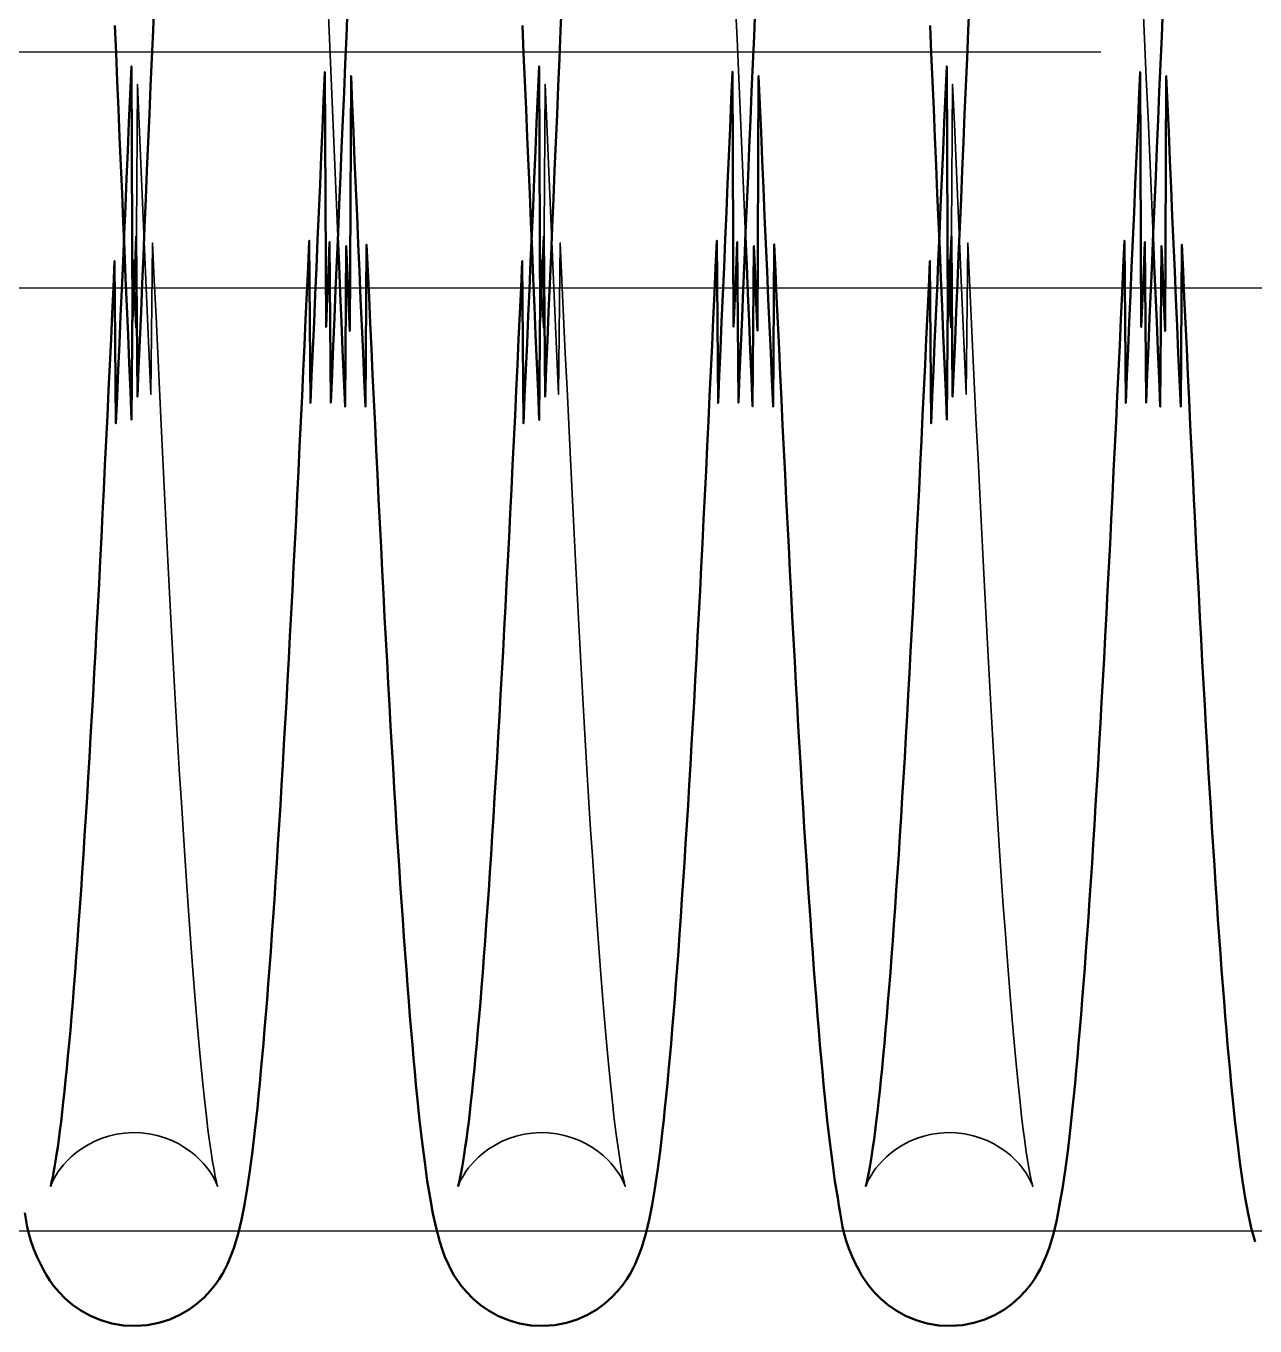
# Model space of a CAD drawing. Header units: millimetres. Extents: x 1448 to 104164, y -19509 to -89.
# Drawn here: x 84506.9 to 84559, y -3056.7 to -3001.5 of the extents above; entities that cross this region are included whole.
import ezdxf

# ---------------------------------------------------------------- set-up
doc = ezdxf.new("R2010")
doc.units = ezdxf.units.MM
doc.header["$LTSCALE"] = 60
doc.header["$MEASUREMENT"] = 0
doc.linetypes.add('CENTER', pattern=[2, 1.25, -0.25, 0.25, -0.25])
doc.layers.get('0').update_dxf_attribs({"linetype": 'CONTINUOUS'})
doc.layers.add('cen', color=14, linetype='CONTINUOUS')
doc.layers.add('가려진 것(ISO)', color=7, linetype='CONTINUOUS', lineweight=35)
doc.layers.add('가시적인 것(ISO)', color=7, linetype='CONTINUOUS', lineweight=50)

# ---------------------------------------------------------------- blocks, each defined once
blk = doc.blocks.new('토션스프링1')
at = {"layer": '가려진 것(ISO)', "flags": 128}
for points in [[(21462489.385, -50955456.939), (21462489.314, -50955458.591), (21462489.242, -50955460.254), (21462489.17, -50955461.926), (21462489.098, -50955463.606), (21462489.026, -50955465.292), (21462488.954, -50955466.982)], [(21462506.661, -50955456.936), (21462506.589, -50955458.59), (21462506.517, -50955460.254), (21462506.446, -50955461.927), (21462506.374, -50955463.607), (21462506.302, -50955465.293), (21462506.23, -50955466.981)], [(21462523.937, -50955456.939), (21462523.865, -50955458.591), (21462523.793, -50955460.254), (21462523.721, -50955461.926), (21462523.65, -50955463.606), (21462523.578, -50955465.292), (21462523.506, -50955466.982)], [(21462501.133, -50955507.244), (21462501.128, -50955507.229), (21462501.109, -50955507.177), (21462501.068, -50955507.083), (21462500.997, -50955506.94), (21462500.946, -50955506.847), (21462500.881, -50955506.739), (21462500.8, -50955506.616), (21462500.7, -50955506.478), (21462500.577, -50955506.325), (21462500.429, -50955506.162), (21462500.256, -50955505.993), (21462500.055, -50955505.821), (21462499.824, -50955505.652), (21462499.568, -50955505.491), (21462499.287, -50955505.344), (21462498.987, -50955505.217), (21462498.668, -50955505.113), (21462498.334, -50955505.035), (21462497.991, -50955504.985), (21462497.644, -50955504.965), (21462497.297, -50955504.976), (21462496.952, -50955505.017), (21462496.616, -50955505.087), (21462496.292, -50955505.183), (21462495.985, -50955505.304), (21462495.699, -50955505.445), (21462495.435, -50955505.603), (21462495.196, -50955505.77), (21462494.986, -50955505.941), (21462494.804, -50955506.112), (21462494.649, -50955506.278), (21462494.52, -50955506.433), (21462494.413, -50955506.574), (21462494.326, -50955506.702), (21462494.257, -50955506.815), (21462494.202, -50955506.913), (21462494.125, -50955507.065), (21462494.081, -50955507.166), (21462494.059, -50955507.223), (21462494.052, -50955507.244), (21462494.055, -50955507.234), (21462494.066, -50955507.197), (21462494.081, -50955507.136), (21462494.101, -50955507.055), (21462494.147, -50955506.836), (21462494.202, -50955506.549), (21462494.262, -50955506.199), (21462494.327, -50955505.792), (21462494.393, -50955505.333), (21462494.46, -50955504.828), (21462494.527, -50955504.275), (21462494.595, -50955503.674), (21462494.664, -50955503.027), (21462494.734, -50955502.336), (21462494.804, -50955501.601), (21462494.875, -50955500.825), (21462494.946, -50955500.007), (21462495.017, -50955499.15), (21462495.088, -50955498.254), (21462495.16, -50955497.322), (21462495.231, -50955496.353), (21462495.302, -50955495.35), (21462495.373, -50955494.31), (21462495.444, -50955493.232), (21462495.515, -50955492.119), (21462495.587, -50955490.971), (21462495.658, -50955489.79), (21462495.73, -50955488.577), (21462495.802, -50955487.333), (21462495.873, -50955486.061), (21462495.945, -50955484.76), (21462496.017, -50955483.433), (21462496.088, -50955482.08), (21462496.159, -50955480.703), (21462496.231, -50955479.301), (21462496.302, -50955477.873), (21462496.374, -50955476.418), (21462496.446, -50955474.94), (21462496.517, -50955473.44), (21462496.589, -50955471.919), (21462496.661, -50955470.378), (21462496.733, -50955468.82), (21462496.804, -50955467.246), (21462496.876, -50955473.657), (21462496.948, -50955472.056), (21462497.019, -50955470.443), (21462497.091, -50955468.82), (21462497.162, -50955467.183), (21462497.234, -50955465.534), (21462497.305, -50955463.872), (21462497.377, -50955462.202), (21462497.449, -50955460.523), (21462497.521, -50955470.837), (21462497.592, -50955469.147)], [(21462518.409, -50955507.244), (21462518.404, -50955507.229), (21462518.384, -50955507.177), (21462518.343, -50955507.083), (21462518.273, -50955506.94), (21462518.222, -50955506.847), (21462518.157, -50955506.739), (21462518.076, -50955506.617), (21462517.976, -50955506.478), (21462517.853, -50955506.326), (21462517.706, -50955506.163), (21462517.533, -50955505.994), (21462517.331, -50955505.822), (21462517.101, -50955505.652), (21462516.844, -50955505.491), (21462516.564, -50955505.344), (21462516.264, -50955505.217), (21462515.945, -50955505.114), (21462515.611, -50955505.035), (21462515.269, -50955504.985), (21462514.922, -50955504.965), (21462514.574, -50955504.976), (21462514.23, -50955505.017), (21462513.893, -50955505.086), (21462513.569, -50955505.182), (21462513.263, -50955505.303), (21462512.976, -50955505.445), (21462512.712, -50955505.602), (21462512.473, -50955505.768), (21462512.264, -50955505.94), (21462512.081, -50955506.111), (21462511.926, -50955506.277), (21462511.796, -50955506.432), (21462511.689, -50955506.572), (21462511.601, -50955506.699), (21462511.531, -50955506.811), (21462511.476, -50955506.91), (21462511.4, -50955507.065), (21462511.357, -50955507.166), (21462511.335, -50955507.224), (21462511.328, -50955507.244), (21462511.331, -50955507.234), (21462511.341, -50955507.197), (21462511.356, -50955507.137), (21462511.375, -50955507.056), (21462511.422, -50955506.837), (21462511.478, -50955506.547), (21462511.54, -50955506.195), (21462511.604, -50955505.788), (21462511.669, -50955505.333), (21462511.735, -50955504.827), (21462511.802, -50955504.272), (21462511.871, -50955503.671), (21462511.94, -50955503.023), (21462512.01, -50955502.331), (21462512.08, -50955501.596), (21462512.151, -50955500.819), (21462512.222, -50955500.001), (21462512.293, -50955499.144), (21462512.365, -50955498.25), (21462512.436, -50955497.319), (21462512.506, -50955496.353), (21462512.578, -50955495.347), (21462512.649, -50955494.304), (21462512.72, -50955493.225), (21462512.792, -50955492.111), (21462512.863, -50955490.962), (21462512.935, -50955489.781), (21462513.006, -50955488.569), (21462513.078, -50955487.327), (21462513.149, -50955486.056), (21462513.221, -50955484.757), (21462513.292, -50955483.432), (21462513.364, -50955482.082), (21462513.435, -50955480.705), (21462513.507, -50955479.3), (21462513.578, -50955477.869), (21462513.65, -50955476.413), (21462513.722, -50955474.934), (21462513.793, -50955473.433), (21462513.865, -50955471.913), (21462513.937, -50955470.373), (21462514.009, -50955468.817), (21462514.08, -50955467.245), (21462514.152, -50955473.659), (21462514.223, -50955472.061), (21462514.295, -50955470.451), (21462514.366, -50955468.826), (21462514.438, -50955467.186), (21462514.509, -50955465.534), (21462514.581, -50955463.871), (21462514.653, -50955462.2), (21462514.725, -50955460.521), (21462514.796, -50955470.836), (21462514.868, -50955469.147)], [(21462535.684, -50955507.244), (21462535.679, -50955507.229), (21462535.66, -50955507.177), (21462535.619, -50955507.083), (21462535.549, -50955506.94), (21462535.498, -50955506.847), (21462535.433, -50955506.739), (21462535.352, -50955506.616), (21462535.251, -50955506.478), (21462535.128, -50955506.325), (21462534.981, -50955506.162), (21462534.807, -50955505.993), (21462534.606, -50955505.821), (21462534.376, -50955505.652), (21462534.119, -50955505.491), (21462533.839, -50955505.344), (21462533.538, -50955505.217), (21462533.219, -50955505.113), (21462532.886, -50955505.035), (21462532.543, -50955504.985), (21462532.195, -50955504.965), (21462531.848, -50955504.976), (21462531.504, -50955505.017), (21462531.167, -50955505.087), (21462530.843, -50955505.183), (21462530.537, -50955505.304), (21462530.25, -50955505.445), (21462529.986, -50955505.603), (21462529.748, -50955505.77), (21462529.538, -50955505.941), (21462529.356, -50955506.112), (21462529.201, -50955506.278), (21462529.071, -50955506.433), (21462528.965, -50955506.574), (21462528.878, -50955506.702), (21462528.808, -50955506.815), (21462528.753, -50955506.913), (21462528.677, -50955507.065), (21462528.633, -50955507.166), (21462528.611, -50955507.223), (21462528.604, -50955507.244), (21462528.607, -50955507.234), (21462528.617, -50955507.197), (21462528.633, -50955507.136), (21462528.652, -50955507.055), (21462528.699, -50955506.836), (21462528.753, -50955506.549), (21462528.814, -50955506.199), (21462528.878, -50955505.792), (21462528.945, -50955505.333), (21462529.011, -50955504.828), (21462529.079, -50955504.275), (21462529.147, -50955503.674), (21462529.216, -50955503.027), (21462529.286, -50955502.336), (21462529.356, -50955501.601), (21462529.426, -50955500.825), (21462529.497, -50955500.007), (21462529.568, -50955499.15), (21462529.64, -50955498.254), (21462529.711, -50955497.322), (21462529.782, -50955496.353), (21462529.853, -50955495.35), (21462529.924, -50955494.31), (21462529.995, -50955493.232), (21462530.067, -50955492.119), (21462530.138, -50955490.971), (21462530.21, -50955489.79), (21462530.282, -50955488.577), (21462530.353, -50955487.333), (21462530.425, -50955486.061), (21462530.497, -50955484.76), (21462530.568, -50955483.433), (21462530.64, -50955482.08), (21462530.711, -50955480.703), (21462530.782, -50955479.301), (21462530.854, -50955477.873), (21462530.925, -50955476.418), (21462530.997, -50955474.94), (21462531.069, -50955473.44), (21462531.141, -50955471.919), (21462531.212, -50955470.378), (21462531.284, -50955468.82), (21462531.356, -50955467.246), (21462531.428, -50955473.657), (21462531.499, -50955472.056), (21462531.571, -50955470.443), (21462531.642, -50955468.82), (21462531.713, -50955467.183), (21462531.785, -50955465.534), (21462531.857, -50955463.872), (21462531.928, -50955462.202), (21462532, -50955460.523), (21462532.072, -50955470.837), (21462532.144, -50955469.147)]]:
    blk.add_lwpolyline(points, dxfattribs=at)
at = {"layer": '가시적인 것(ISO)', "flags": 128}
for points in [[(21462496.737, -50955457.057), (21462496.788, -50955458.232), (21462496.839, -50955459.413), (21462496.89, -50955460.597), (21462496.941, -50955461.786), (21462496.992, -50955462.978), (21462497.042, -50955464.173), (21462497.093, -50955465.37), (21462497.144, -50955466.568), (21462497.195, -50955467.767), (21462497.246, -50955468.966), (21462497.297, -50955470.165), (21462497.347, -50955471.363), (21462497.398, -50955472.561), (21462497.449, -50955473.761), (21462497.5, -50955466.961), (21462497.551, -50955468.161), (21462497.601, -50955469.361), (21462497.652, -50955470.559), (21462497.703, -50955459.756), (21462497.754, -50955460.951), (21462497.805, -50955462.142), (21462497.856, -50955463.331), (21462497.907, -50955464.515), (21462497.958, -50955465.694), (21462498.009, -50955466.868), (21462498.06, -50955468.036), (21462498.111, -50955469.198), (21462498.162, -50955470.352), (21462498.212, -50955471.499), (21462498.263, -50955472.637), (21462498.314, -50955473.77), (21462498.364, -50955474.895), (21462498.415, -50955468.014), (21462498.466, -50955469.126), (21462498.517, -50955470.23), (21462498.568, -50955471.326), (21462498.619, -50955472.413), (21462498.67, -50955473.49), (21462498.721, -50955474.557), (21462498.772, -50955475.613), (21462498.823, -50955476.659), (21462498.874, -50955477.692), (21462498.924, -50955478.714), (21462498.975, -50955479.722), (21462499.026, -50955480.718), (21462499.077, -50955481.699), (21462499.127, -50955482.666), (21462499.178, -50955483.619), (21462499.229, -50955484.559), (21462499.279, -50955485.486), (21462499.33, -50955486.4), (21462499.381, -50955487.3), (21462499.432, -50955488.185), (21462499.483, -50955489.055), (21462499.534, -50955489.91), (21462499.584, -50955490.749), (21462499.635, -50955491.572), (21462499.686, -50955492.378), (21462499.737, -50955493.166), (21462499.787, -50955493.937), (21462499.838, -50955494.69), (21462499.888, -50955495.425), (21462499.939, -50955496.14), (21462499.989, -50955496.836), (21462500.039, -50955497.513), (21462500.09, -50955498.172), (21462500.14, -50955498.813), (21462500.19, -50955499.434), (21462500.241, -50955500.036), (21462500.291, -50955500.618), (21462500.341, -50955501.18), (21462500.391, -50955501.72), (21462500.44, -50955502.24), (21462500.49, -50955502.738), (21462500.539, -50955503.214), (21462500.588, -50955503.667), (21462500.637, -50955504.098), (21462500.685, -50955504.505), (21462500.733, -50955504.889), (21462500.781, -50955505.25), (21462500.828, -50955505.587), (21462500.874, -50955505.897), (21462500.919, -50955506.181), (21462500.961, -50955506.435), (21462501.002, -50955506.66), (21462501.04, -50955506.854), (21462501.074, -50955507.014), (21462501.103, -50955507.137), (21462501.124, -50955507.216), (21462501.133, -50955507.244)], [(21462497.592, -50955469.147), (21462497.643, -50955467.946), (21462497.694, -50955474.743), (21462497.745, -50955473.54), (21462497.796, -50955472.338), (21462497.847, -50955471.136), (21462497.898, -50955469.936), (21462497.948, -50955468.738), (21462497.999, -50955467.543), (21462498.05, -50955466.347), (21462498.101, -50955465.152), (21462498.151, -50955463.958), (21462498.202, -50955462.766), (21462498.253, -50955461.575), (21462498.304, -50955460.388), (21462498.355, -50955459.204), (21462498.406, -50955458.024)], [(21462514.013, -50955457.062), (21462514.064, -50955458.238), (21462514.115, -50955459.419), (21462514.166, -50955460.603), (21462514.217, -50955461.792), (21462514.268, -50955462.983), (21462514.318, -50955464.177), (21462514.369, -50955465.372), (21462514.42, -50955466.569), (21462514.471, -50955467.766), (21462514.522, -50955468.964), (21462514.572, -50955470.161), (21462514.623, -50955471.359), (21462514.674, -50955472.559), (21462514.725, -50955473.761), (21462514.775, -50955466.962), (21462514.826, -50955468.164), (21462514.877, -50955469.365), (21462514.928, -50955470.564), (21462514.979, -50955459.762), (21462515.03, -50955460.956), (21462515.081, -50955462.148), (21462515.132, -50955463.336), (21462515.183, -50955464.519), (21462515.234, -50955465.698), (21462515.285, -50955466.871), (21462515.336, -50955468.037), (21462515.387, -50955469.197), (21462515.437, -50955470.349), (21462515.488, -50955471.494), (21462515.539, -50955472.634), (21462515.589, -50955473.768), (21462515.64, -50955474.895), (21462515.691, -50955468.016), (21462515.742, -50955469.129), (21462515.793, -50955470.234), (21462515.844, -50955471.33), (21462515.895, -50955472.417), (21462515.946, -50955473.494), (21462515.997, -50955474.561), (21462516.048, -50955475.618), (21462516.099, -50955476.662), (21462516.149, -50955477.695), (21462516.2, -50955478.715), (21462516.251, -50955479.722), (21462516.302, -50955480.716), (21462516.352, -50955481.695), (21462516.403, -50955482.662), (21462516.454, -50955483.616), (21462516.504, -50955484.558), (21462516.555, -50955485.486), (21462516.606, -50955486.401), (21462516.657, -50955487.302), (21462516.708, -50955488.187), (21462516.759, -50955489.058), (21462516.809, -50955489.913), (21462516.86, -50955490.752), (21462516.911, -50955491.575), (21462516.962, -50955492.38), (21462517.012, -50955493.168), (21462517.063, -50955493.939), (21462517.113, -50955494.69), (21462517.164, -50955495.423), (21462517.214, -50955496.137), (21462517.265, -50955496.834), (21462517.315, -50955497.512), (21462517.365, -50955498.172), (21462517.416, -50955498.813), (21462517.466, -50955499.434), (21462517.516, -50955500.037), (21462517.567, -50955500.619), (21462517.617, -50955501.181), (21462517.667, -50955501.721), (21462517.716, -50955502.241), (21462517.766, -50955502.739), (21462517.815, -50955503.214), (21462517.864, -50955503.667), (21462517.912, -50955504.097), (21462517.961, -50955504.505), (21462518.009, -50955504.89), (21462518.057, -50955505.251), (21462518.104, -50955505.587), (21462518.15, -50955505.898), (21462518.194, -50955506.18), (21462518.237, -50955506.435), (21462518.277, -50955506.66), (21462518.316, -50955506.854), (21462518.35, -50955507.014), (21462518.379, -50955507.137), (21462518.4, -50955507.216), (21462518.409, -50955507.244)], [(21462514.868, -50955469.147), (21462514.919, -50955467.947), (21462514.97, -50955474.745), (21462515.021, -50955473.544), (21462515.072, -50955472.344), (21462515.122, -50955471.145), (21462515.173, -50955469.947), (21462515.224, -50955468.75), (21462515.274, -50955467.551), (21462515.325, -50955466.353), (21462515.376, -50955465.156), (21462515.427, -50955463.96), (21462515.478, -50955462.766), (21462515.529, -50955461.575), (21462515.58, -50955460.387), (21462515.631, -50955459.203), (21462515.682, -50955458.023)], [(21462531.288, -50955457.057), (21462531.339, -50955458.232), (21462531.39, -50955459.413), (21462531.441, -50955460.597), (21462531.492, -50955461.786), (21462531.543, -50955462.978), (21462531.594, -50955464.173), (21462531.645, -50955465.37), (21462531.696, -50955466.568), (21462531.747, -50955467.767), (21462531.797, -50955468.966), (21462531.848, -50955470.165), (21462531.899, -50955471.363), (21462531.95, -50955472.561), (21462532, -50955473.761), (21462532.051, -50955466.961), (21462532.102, -50955468.161), (21462532.153, -50955469.361), (21462532.204, -50955470.559), (21462532.255, -50955459.756), (21462532.306, -50955460.951), (21462532.357, -50955462.142), (21462532.408, -50955463.331), (21462532.459, -50955464.515), (21462532.51, -50955465.694), (21462532.561, -50955466.868), (21462532.611, -50955468.036), (21462532.662, -50955469.198), (21462532.713, -50955470.352), (21462532.764, -50955471.499), (21462532.814, -50955472.637), (21462532.865, -50955473.77), (21462532.916, -50955474.895), (21462532.967, -50955468.014), (21462533.018, -50955469.126), (21462533.069, -50955470.23), (21462533.119, -50955471.326), (21462533.17, -50955472.413), (21462533.221, -50955473.49), (21462533.272, -50955474.557), (21462533.323, -50955475.613), (21462533.374, -50955476.659), (21462533.425, -50955477.692), (21462533.476, -50955478.714), (21462533.527, -50955479.722), (21462533.578, -50955480.718), (21462533.628, -50955481.699), (21462533.679, -50955482.666), (21462533.73, -50955483.619), (21462533.78, -50955484.559), (21462533.831, -50955485.486), (21462533.882, -50955486.4), (21462533.932, -50955487.3), (21462533.983, -50955488.185), (21462534.034, -50955489.055), (21462534.085, -50955489.91), (21462534.136, -50955490.749), (21462534.187, -50955491.572), (21462534.237, -50955492.378), (21462534.288, -50955493.166), (21462534.339, -50955493.937), (21462534.389, -50955494.69), (21462534.44, -50955495.425), (21462534.49, -50955496.14), (21462534.541, -50955496.836), (21462534.591, -50955497.513), (21462534.641, -50955498.172), (21462534.692, -50955498.813), (21462534.742, -50955499.434), (21462534.792, -50955500.036), (21462534.842, -50955500.618), (21462534.892, -50955501.18), (21462534.942, -50955501.72), (21462534.992, -50955502.24), (21462535.041, -50955502.738), (21462535.091, -50955503.214), (21462535.14, -50955503.667), (21462535.188, -50955504.098), (21462535.236, -50955504.505), (21462535.284, -50955504.889), (21462535.332, -50955505.25), (21462535.379, -50955505.587), (21462535.425, -50955505.897), (21462535.47, -50955506.181), (21462535.513, -50955506.435), (21462535.553, -50955506.66), (21462535.591, -50955506.854), (21462535.626, -50955507.014), (21462535.655, -50955507.137), (21462535.676, -50955507.216), (21462535.684, -50955507.244)], [(21462532.144, -50955469.147), (21462532.195, -50955467.946), (21462532.246, -50955474.743), (21462532.297, -50955473.54), (21462532.348, -50955472.338), (21462532.398, -50955471.136), (21462532.449, -50955469.936), (21462532.5, -50955468.738), (21462532.551, -50955467.543), (21462532.601, -50955466.347), (21462532.652, -50955465.152), (21462532.703, -50955463.958), (21462532.754, -50955462.766), (21462532.805, -50955461.575), (21462532.856, -50955460.388), (21462532.907, -50955459.204), (21462532.958, -50955458.024)], [(21462488.954, -50955466.982), (21462488.904, -50955468.182), (21462488.853, -50955469.384), (21462488.802, -50955470.585), (21462488.751, -50955471.786), (21462488.7, -50955472.986), (21462488.65, -50955474.184), (21462488.599, -50955467.38), (21462488.548, -50955468.578), (21462488.497, -50955469.775), (21462488.447, -50955470.971), (21462488.396, -50955460.166), (21462488.345, -50955461.359), (21462488.294, -50955462.55), (21462488.243, -50955463.738), (21462488.192, -50955464.921), (21462488.141, -50955466.101), (21462488.09, -50955467.276), (21462488.039, -50955468.445), (21462487.988, -50955469.608), (21462487.937, -50955470.765), (21462487.886, -50955471.914), (21462487.836, -50955473.055), (21462487.785, -50955474.188), (21462487.734, -50955467.312), (21462487.683, -50955468.428), (21462487.633, -50955469.537), (21462487.582, -50955470.639), (21462487.531, -50955471.733), (21462487.48, -50955472.819), (21462487.429, -50955473.895), (21462487.378, -50955474.962), (21462487.327, -50955476.019), (21462487.276, -50955477.065), (21462487.225, -50955478.1), (21462487.174, -50955479.124), (21462487.123, -50955480.136), (21462487.072, -50955481.134), (21462487.021, -50955482.12), (21462486.97, -50955483.092), (21462486.92, -50955484.049), (21462486.869, -50955484.992), (21462486.818, -50955485.92), (21462486.767, -50955486.835), (21462486.717, -50955487.736), (21462486.666, -50955488.623), (21462486.615, -50955489.496), (21462486.564, -50955490.355), (21462486.513, -50955491.198), (21462486.461, -50955492.027), (21462486.41, -50955492.839), (21462486.359, -50955493.636), (21462486.308, -50955494.416), (21462486.257, -50955495.179), (21462486.206, -50955495.925), (21462486.154, -50955496.654), (21462486.103, -50955497.364), (21462486.052, -50955498.057), (21462486.001, -50955498.731), (21462485.949, -50955499.385), (21462485.898, -50955500.021), (21462485.847, -50955500.638), (21462485.797, -50955501.236), (21462485.746, -50955501.815), (21462485.695, -50955502.377), (21462485.644, -50955502.92), (21462485.592, -50955503.445), (21462485.489, -50955504.441), (21462485.383, -50955505.366), (21462485.274, -50955506.223), (21462485.162, -50955507.011), (21462485.046, -50955507.733), (21462484.925, -50955508.389), (21462484.793, -50955508.999), (21462484.631, -50955509.597)], [(21462506.23, -50955466.981), (21462506.179, -50955468.181), (21462506.129, -50955469.381), (21462506.078, -50955470.581), (21462506.027, -50955471.78), (21462505.976, -50955472.977), (21462505.926, -50955474.175), (21462505.875, -50955467.374), (21462505.824, -50955468.573), (21462505.773, -50955469.772), (21462505.722, -50955470.97), (21462505.671, -50955460.166), (21462505.62, -50955461.36), (21462505.569, -50955462.551), (21462505.518, -50955463.739), (21462505.468, -50955464.923), (21462505.417, -50955466.102), (21462505.366, -50955467.276), (21462505.315, -50955468.445), (21462505.264, -50955469.607), (21462505.213, -50955470.761), (21462505.162, -50955471.909), (21462505.112, -50955473.048), (21462505.061, -50955474.179), (21462505.01, -50955467.304), (21462504.959, -50955468.422), (21462504.909, -50955469.533), (21462504.858, -50955470.636), (21462504.807, -50955471.732), (21462504.756, -50955472.818), (21462504.705, -50955473.895), (21462504.654, -50955474.963), (21462504.603, -50955476.02), (21462504.552, -50955477.066), (21462504.501, -50955478.101), (21462504.45, -50955479.125), (21462504.399, -50955480.135), (21462504.348, -50955481.133), (21462504.297, -50955482.117), (21462504.247, -50955483.087), (21462504.196, -50955484.043), (21462504.145, -50955484.985), (21462504.094, -50955485.914), (21462504.043, -50955486.83), (21462503.992, -50955487.732), (21462503.941, -50955488.621), (21462503.89, -50955489.495), (21462503.839, -50955490.354), (21462503.788, -50955491.198), (21462503.737, -50955492.027), (21462503.686, -50955492.84), (21462503.635, -50955493.637), (21462503.584, -50955494.417), (21462503.532, -50955495.18), (21462503.481, -50955495.925), (21462503.43, -50955496.653), (21462503.379, -50955497.363), (21462503.328, -50955498.054), (21462503.277, -50955498.726), (21462503.226, -50955499.38), (21462503.175, -50955500.015), (21462503.124, -50955500.632), (21462503.073, -50955501.231), (21462503.022, -50955501.812), (21462502.97, -50955502.375), (21462502.919, -50955502.92), (21462502.867, -50955503.446), (21462502.762, -50955504.446), (21462502.656, -50955505.374), (21462502.547, -50955506.232), (21462502.436, -50955507.018), (21462502.322, -50955507.733), (21462502.27, -50955508.059), (21462502.223, -50955508.367), (21462502.117, -50955508.956), (21462502.048, -50955509.251), (21462501.961, -50955509.554), (21462501.849, -50955509.874), (21462501.708, -50955510.216), (21462501.532, -50955510.588), (21462501.429, -50955510.788), (21462501.309, -50955511.002), (21462501.163, -50955511.234), (21462500.985, -50955511.479), (21462500.769, -50955511.736), (21462500.509, -50955512.001), (21462500.201, -50955512.264), (21462499.846, -50955512.513), (21462499.444, -50955512.736), (21462499.001, -50955512.921), (21462498.53, -50955513.059), (21462498.039, -50955513.14), (21462497.535, -50955513.163), (21462497.034, -50955513.127), (21462496.546, -50955513.032), (21462496.08, -50955512.883), (21462495.647, -50955512.689), (21462495.255, -50955512.46), (21462494.91, -50955512.206), (21462494.612, -50955511.94), (21462494.363, -50955511.675), (21462494.156, -50955511.42), (21462493.987, -50955511.178), (21462493.847, -50955510.952), (21462493.732, -50955510.743), (21462493.635, -50955510.548), (21462493.482, -50955510.193), (21462493.364, -50955509.869), (21462493.181, -50955509.262), (21462493.041, -50955508.665), (21462492.915, -50955508.03), (21462492.796, -50955507.335), (21462492.682, -50955506.578), (21462492.574, -50955505.757), (21462492.468, -50955504.868), (21462492.365, -50955503.91), (21462492.314, -50955503.403), (21462492.263, -50955502.878), (21462492.212, -50955502.334), (21462492.16, -50955501.77), (21462492.109, -50955501.187), (21462492.057, -50955500.584), (21462492.006, -50955499.962), (21462491.954, -50955499.32), (21462491.903, -50955498.659), (21462491.852, -50955497.979), (21462491.8, -50955497.281), (21462491.749, -50955496.566), (21462491.697, -50955495.833), (21462491.646, -50955495.082), (21462491.595, -50955494.315), (21462491.543, -50955493.531), (21462491.492, -50955492.731), (21462491.441, -50955491.915), (21462491.39, -50955491.084), (21462491.338, -50955490.237), (21462491.287, -50955489.376), (21462491.236, -50955488.501), (21462491.185, -50955487.611), (21462491.135, -50955486.708), (21462491.084, -50955485.791), (21462491.033, -50955484.861), (21462490.982, -50955483.917), (21462490.931, -50955482.957), (21462490.881, -50955481.984), (21462490.83, -50955480.996), (21462490.779, -50955479.996), (21462490.728, -50955478.982), (21462490.677, -50955477.957), (21462490.626, -50955476.92), (21462490.575, -50955475.872), (21462490.524, -50955474.813), (21462490.473, -50955473.745), (21462490.422, -50955472.667), (21462490.371, -50955471.579), (21462490.32, -50955470.484), (21462490.269, -50955469.38), (21462490.218, -50955468.269), (21462490.168, -50955467.151), (21462490.117, -50955474.027), (21462490.066, -50955472.893), (21462490.015, -50955471.752), (21462489.965, -50955470.602), (21462489.914, -50955469.445), (21462489.863, -50955468.281), (21462489.812, -50955467.111), (21462489.761, -50955465.936), (21462489.71, -50955464.756), (21462489.659, -50955463.571), (21462489.608, -50955462.383), (21462489.557, -50955461.191), (21462489.506, -50955459.997), (21462489.455, -50955470.801), (21462489.404, -50955469.604), (21462489.354, -50955468.406), (21462489.303, -50955467.208), (21462489.252, -50955474.011), (21462489.201, -50955472.814), (21462489.151, -50955471.615), (21462489.1, -50955470.414), (21462489.049, -50955469.213), (21462488.998, -50955468.013), (21462488.947, -50955466.812), (21462488.896, -50955465.613), (21462488.845, -50955464.416), (21462488.794, -50955463.221), (21462488.743, -50955462.029), (21462488.692, -50955460.841), (21462488.642, -50955459.657), (21462488.591, -50955458.479), (21462488.54, -50955457.305)], [(21462523.506, -50955466.982), (21462523.455, -50955468.182), (21462523.404, -50955469.384), (21462523.353, -50955470.585), (21462523.303, -50955471.786), (21462523.252, -50955472.986), (21462523.201, -50955474.184), (21462523.15, -50955467.38), (21462523.1, -50955468.578), (21462523.049, -50955469.775), (21462522.998, -50955470.971), (21462522.947, -50955460.166), (21462522.896, -50955461.359), (21462522.845, -50955462.55), (21462522.794, -50955463.738), (21462522.743, -50955464.921), (21462522.692, -50955466.101), (21462522.641, -50955467.276), (21462522.59, -50955468.445), (21462522.54, -50955469.608), (21462522.489, -50955470.765), (21462522.438, -50955471.914), (21462522.387, -50955473.055), (21462522.336, -50955474.188), (21462522.286, -50955467.312), (21462522.235, -50955468.428), (21462522.184, -50955469.537), (21462522.133, -50955470.639), (21462522.083, -50955471.733), (21462522.032, -50955472.819), (21462521.981, -50955473.895), (21462521.93, -50955474.962), (21462521.879, -50955476.019), (21462521.828, -50955477.065), (21462521.777, -50955478.1), (21462521.726, -50955479.124), (21462521.675, -50955480.136), (21462521.624, -50955481.134), (21462521.573, -50955482.12), (21462521.522, -50955483.092), (21462521.471, -50955484.049), (21462521.42, -50955484.992), (21462521.37, -50955485.92), (21462521.319, -50955486.835), (21462521.268, -50955487.736), (21462521.217, -50955488.623), (21462521.166, -50955489.496), (21462521.115, -50955490.355), (21462521.064, -50955491.198), (21462521.013, -50955492.027), (21462520.962, -50955492.839), (21462520.911, -50955493.636), (21462520.859, -50955494.416), (21462520.808, -50955495.179), (21462520.757, -50955495.925), (21462520.706, -50955496.654), (21462520.655, -50955497.364), (21462520.603, -50955498.057), (21462520.552, -50955498.731), (21462520.501, -50955499.385), (21462520.45, -50955500.021), (21462520.399, -50955500.638), (21462520.348, -50955501.236), (21462520.297, -50955501.815), (21462520.246, -50955502.377), (21462520.195, -50955502.92), (21462520.144, -50955503.445), (21462520.04, -50955504.441), (21462519.934, -50955505.366), (21462519.826, -50955506.223), (21462519.714, -50955507.011), (21462519.597, -50955507.733), (21462519.476, -50955508.389), (21462519.344, -50955508.999), (21462519.183, -50955509.597), (21462519.086, -50955509.904), (21462518.968, -50955510.23), (21462518.808, -50955510.591), (21462518.705, -50955510.79), (21462518.584, -50955511.002), (21462518.438, -50955511.232), (21462518.26, -50955511.478), (21462518.045, -50955511.735), (21462517.785, -50955512.001), (21462517.478, -50955512.264), (21462517.122, -50955512.513), (21462516.719, -50955512.736), (21462516.277, -50955512.921), (21462515.807, -50955513.059), (21462515.314, -50955513.14), (21462514.811, -50955513.163), (21462514.31, -50955513.127), (21462513.822, -50955513.032), (21462513.356, -50955512.883), (21462512.922, -50955512.689), (21462512.532, -50955512.46), (21462512.186, -50955512.205), (21462511.888, -50955511.94), (21462511.638, -50955511.676), (21462511.432, -50955511.42), (21462511.262, -50955511.178), (21462511.123, -50955510.952), (21462511.007, -50955510.743), (21462510.911, -50955510.548), (21462510.758, -50955510.193), (21462510.639, -50955509.868), (21462510.457, -50955509.263), (21462510.317, -50955508.666), (21462510.189, -50955508.026), (21462510.07, -50955507.331), (21462509.958, -50955506.578), (21462509.85, -50955505.761), (21462509.746, -50955504.877), (21462509.694, -50955504.408), (21462509.643, -50955503.921), (21462509.592, -50955503.414), (21462509.54, -50955502.888), (21462509.488, -50955502.341), (21462509.437, -50955501.774), (21462509.385, -50955501.188), (21462509.333, -50955500.582), (21462509.282, -50955499.957), (21462509.23, -50955499.313), (21462509.178, -50955498.65), (21462509.127, -50955497.969), (21462509.075, -50955497.271), (21462509.024, -50955496.555), (21462508.972, -50955495.821), (21462508.921, -50955495.071), (21462508.87, -50955494.304), (21462508.818, -50955493.521), (21462508.767, -50955492.722), (21462508.716, -50955491.908), (21462508.665, -50955491.078), (21462508.614, -50955490.233), (21462508.563, -50955489.373), (21462508.512, -50955488.499), (21462508.461, -50955487.611), (21462508.41, -50955486.71), (21462508.36, -50955485.793), (21462508.309, -50955484.86), (21462508.258, -50955483.913), (21462508.207, -50955482.952), (21462508.156, -50955481.976), (21462508.105, -50955480.988), (21462508.054, -50955479.986), (21462508.003, -50955478.972), (21462507.952, -50955477.947), (21462507.901, -50955476.91), (21462507.85, -50955475.862), (21462507.799, -50955474.804), (21462507.748, -50955473.737), (21462507.697, -50955472.66), (21462507.646, -50955471.574), (21462507.596, -50955470.48), (21462507.545, -50955469.379), (21462507.494, -50955468.27), (21462507.443, -50955467.152), (21462507.393, -50955474.025), (21462507.342, -50955472.889), (21462507.291, -50955471.745), (21462507.24, -50955470.594), (21462507.189, -50955469.435), (21462507.138, -50955468.27), (21462507.087, -50955467.1), (21462507.036, -50955465.924), (21462506.985, -50955464.744), (21462506.934, -50955463.56), (21462506.883, -50955462.372), (21462506.832, -50955461.182), (21462506.782, -50955459.989), (21462506.731, -50955470.795), (21462506.68, -50955469.6), (21462506.629, -50955468.405), (21462506.579, -50955467.209), (21462506.528, -50955474.011), (21462506.477, -50955472.811), (21462506.426, -50955471.61), (21462506.375, -50955470.407), (21462506.324, -50955469.205), (21462506.274, -50955468.002), (21462506.223, -50955466.801), (21462506.172, -50955465.601), (21462506.121, -50955464.404), (21462506.07, -50955463.209), (21462506.019, -50955462.018), (21462505.968, -50955460.83), (21462505.917, -50955459.648), (21462505.866, -50955458.47), (21462505.815, -50955457.299)], [(21462536.774, -50955508.367), (21462536.669, -50955508.956), (21462536.6, -50955509.251), (21462536.512, -50955509.554), (21462536.401, -50955509.874), (21462536.26, -50955510.216), (21462536.083, -50955510.588), (21462535.98, -50955510.788), (21462535.86, -50955511.002), (21462535.714, -50955511.234), (21462535.536, -50955511.479), (21462535.321, -50955511.736), (21462535.061, -50955512.001), (21462534.753, -50955512.264), (21462534.398, -50955512.513), (21462533.995, -50955512.736), (21462533.553, -50955512.921), (21462533.082, -50955513.059), (21462532.59, -50955513.14), (21462532.087, -50955513.163), (21462531.585, -50955513.127), (21462531.098, -50955513.032), (21462530.632, -50955512.883), (21462530.198, -50955512.689), (21462529.807, -50955512.46), (21462529.462, -50955512.206), (21462529.164, -50955511.94), (21462528.914, -50955511.675), (21462528.708, -50955511.42), (21462528.538, -50955511.178), (21462528.399, -50955510.952), (21462528.283, -50955510.743), (21462528.186, -50955510.548), (21462528.034, -50955510.193), (21462527.915, -50955509.869), (21462527.732, -50955509.262), (21462527.593, -50955508.665), (21462527.467, -50955508.03), (21462527.347, -50955507.335), (21462527.234, -50955506.578), (21462527.125, -50955505.757), (21462527.02, -50955504.868), (21462526.916, -50955503.91), (21462526.865, -50955503.403), (21462526.814, -50955502.878), (21462526.763, -50955502.334), (21462526.712, -50955501.77), (21462526.66, -50955501.187), (21462526.609, -50955500.584), (21462526.557, -50955499.962), (21462526.506, -50955499.32), (21462526.455, -50955498.659), (21462526.403, -50955497.979), (21462526.352, -50955497.281), (21462526.3, -50955496.566), (21462526.249, -50955495.833), (21462526.197, -50955495.082), (21462526.146, -50955494.315), (21462526.095, -50955493.531), (21462526.043, -50955492.731), (21462525.992, -50955491.915), (21462525.941, -50955491.084), (21462525.89, -50955490.237), (21462525.839, -50955489.376), (21462525.788, -50955488.501), (21462525.737, -50955487.611), (21462525.686, -50955486.708), (21462525.635, -50955485.791), (21462525.585, -50955484.861), (21462525.534, -50955483.917), (21462525.483, -50955482.957), (21462525.432, -50955481.984), (21462525.381, -50955480.996), (21462525.33, -50955479.996), (21462525.279, -50955478.982), (21462525.228, -50955477.957), (21462525.177, -50955476.92), (21462525.126, -50955475.872), (21462525.075, -50955474.813), (21462525.024, -50955473.745), (21462524.973, -50955472.667), (21462524.922, -50955471.579), (21462524.871, -50955470.484), (21462524.821, -50955469.38), (21462524.77, -50955468.269), (21462524.719, -50955467.151), (21462524.669, -50955474.027), (21462524.618, -50955472.893), (21462524.567, -50955471.752), (21462524.516, -50955470.602), (21462524.465, -50955469.445), (21462524.414, -50955468.281), (21462524.363, -50955467.111), (21462524.312, -50955465.936), (21462524.261, -50955464.756), (21462524.211, -50955463.571), (21462524.16, -50955462.383), (21462524.109, -50955461.191), (21462524.058, -50955459.997), (21462524.007, -50955470.801), (21462523.956, -50955469.604), (21462523.905, -50955468.406), (21462523.854, -50955467.208), (21462523.804, -50955474.011), (21462523.753, -50955472.814), (21462523.702, -50955471.615), (21462523.651, -50955470.414), (21462523.601, -50955469.213), (21462523.55, -50955468.013), (21462523.499, -50955466.812), (21462523.448, -50955465.613), (21462523.397, -50955464.416), (21462523.346, -50955463.221), (21462523.295, -50955462.029), (21462523.244, -50955460.841), (21462523.193, -50955459.657), (21462523.142, -50955458.479), (21462523.091, -50955457.305)]]:
    blk.add_lwpolyline(points, dxfattribs=at)
blk = doc.blocks.new('토션스프링12345')
blk.add_blockref('토션스프링1', (1400.606, -3974.283))

msp = doc.modelspace()

# ---------------------------------------------------------------- linework, layer by layer
at = {"color": 3}
for p, q in [((79607.442, -3012.641), (85865.368, -3012.641)), ((85582.442, -3052.641), (79782.442, -3052.641))]:
    msp.add_line(p, q, dxfattribs=at)
at = {"layer": 'cen', "linetype": 'CENTER'}
msp.add_line((79557.442, -3002.641), (85915.368, -3002.641), dxfattribs=at)

# ---------------------------------------------------------------- block references
at = {"xscale": -1}
msp.add_blockref('토션스프링12345', (21548444.213, 50956430.79), dxfattribs=at)

doc.saveas('drawing.dxf')
